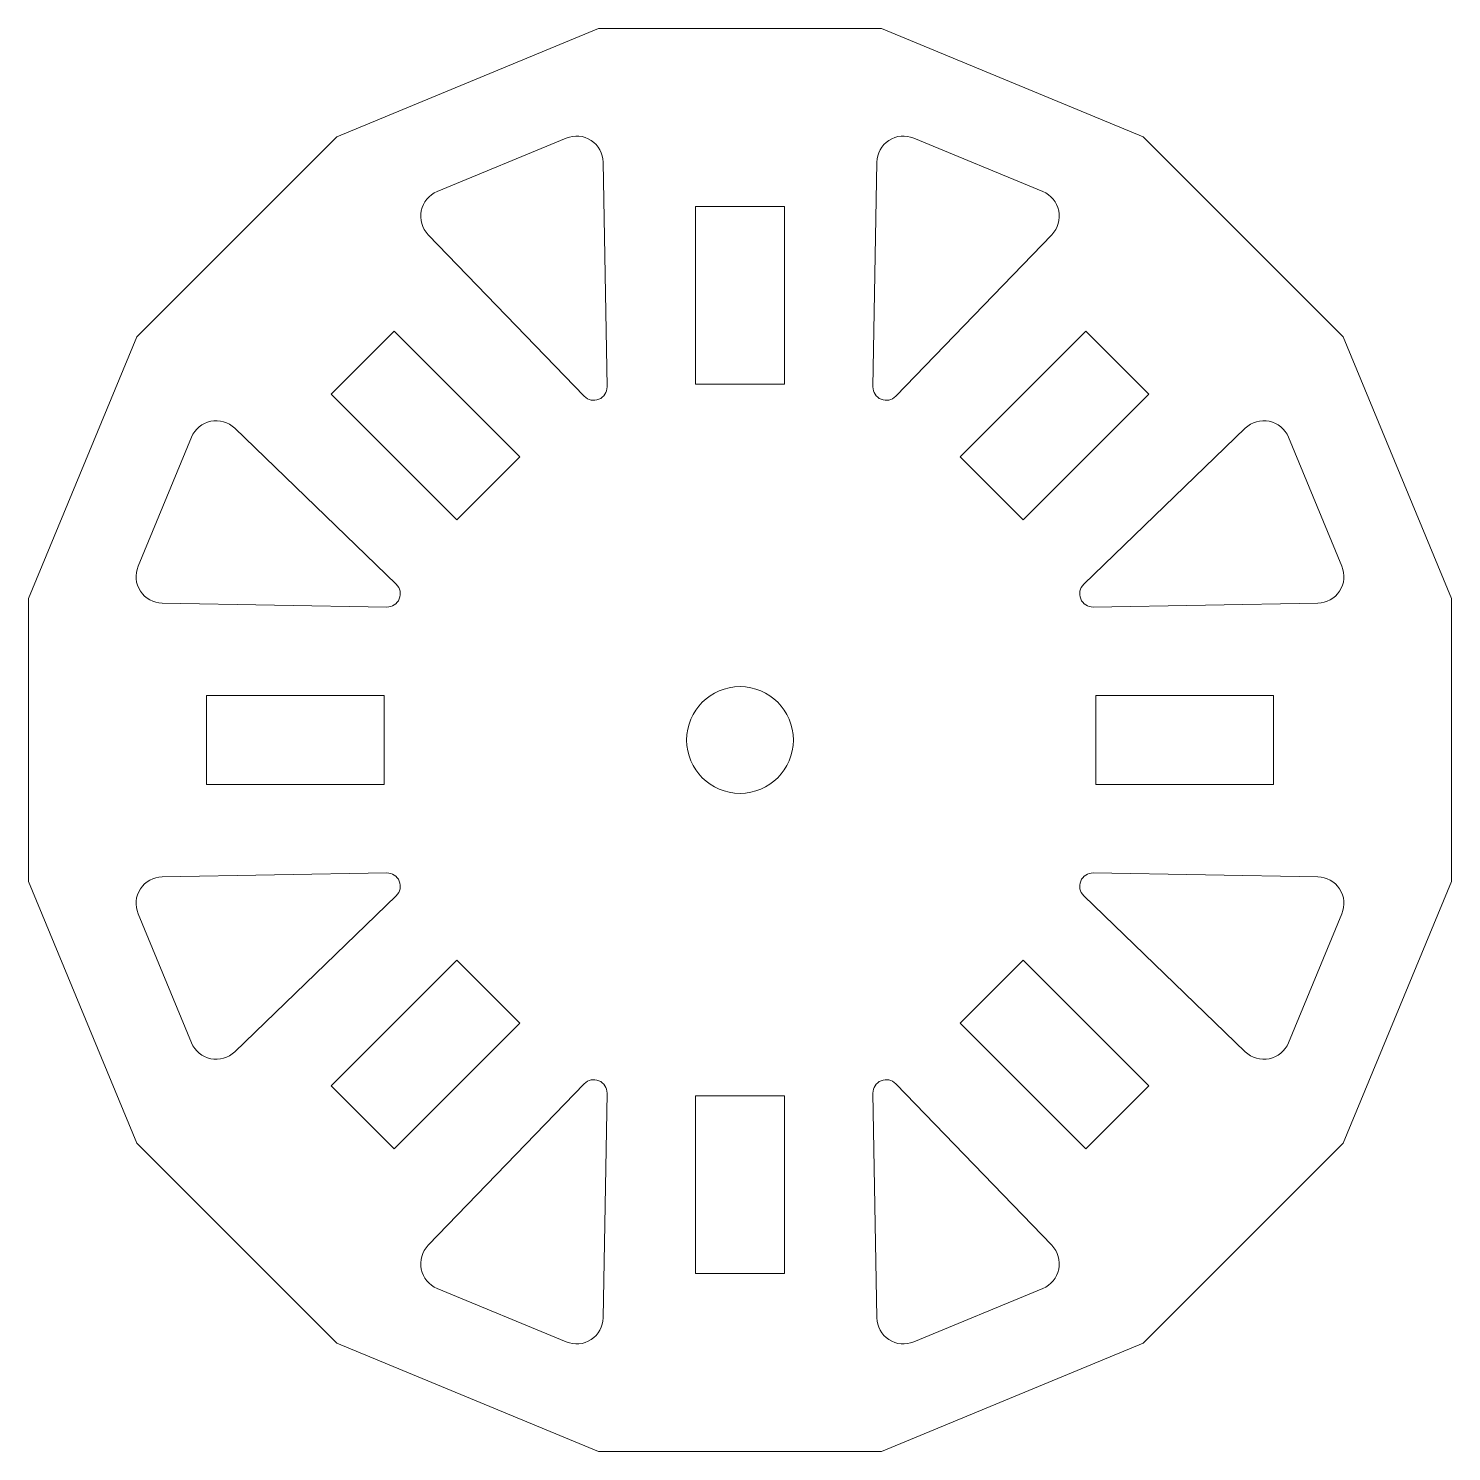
# Model space of a CAD drawing. Header units: millimetres. Extents: x -40 to 40, y -40 to 40.
import ezdxf

# ---------------------------------------------------------------- set-up
doc = ezdxf.new("R2010")
doc.units = ezdxf.units.MM
doc.layers.add('ext', color=1, linetype='Continuous', lineweight=0, true_color=0xff0000)
doc.layers.add('int', color=3, linetype='Continuous', lineweight=0, true_color=0x00ff00)

# ---------------------------------------------------------------- blocks, each defined once
blk = doc.blocks.new('triangles_centre')
at = {"layer": 'int'}
for p, q in [((-17.021, 30.833), (-9.767, 33.838)), ((9.767, 33.838), (17.021, 30.833)), ((-7.693, 32.479), (-7.471, 19.86)), ((7.471, 19.86), (7.693, 32.479)), ((-8.76, 19.325), (-17.526, 28.406)), ((17.526, 28.406), (8.76, 19.325)), ((-33.838, 9.767), (-30.833, 17.021)), ((-28.406, 17.526), (-19.325, 8.76)), ((19.325, 8.76), (28.406, 17.526)), ((30.833, 17.021), (33.838, 9.767)), ((-19.86, 7.471), (-32.479, 7.693)), ((32.479, 7.693), (19.86, 7.471)), ((-32.479, -7.693), (-19.86, -7.471)), ((19.86, -7.471), (32.479, -7.693)), ((-19.325, -8.76), (-28.406, -17.526)), ((28.406, -17.526), (19.325, -8.76)), ((-30.833, -17.021), (-33.838, -9.767)), ((33.838, -9.767), (30.833, -17.021)), ((-17.526, -28.406), (-8.76, -19.325)), ((-7.471, -19.86), (-7.693, -32.479)), ((7.693, -32.479), (7.471, -19.86)), ((8.76, -19.325), (17.526, -28.406)), ((-9.767, -33.838), (-17.021, -30.833)), ((17.021, -30.833), (9.767, -33.838))]:
    blk.add_line(p, q, dxfattribs=at)
blk.add_circle((0, 0), 3, dxfattribs=at)
for centre, radius, start, end in [((-9.193, 32.452), 1.5, 1.00886, 112.5), ((9.193, 32.452), 1.5, 67.5, 178.99114), ((-16.447, 29.448), 1.5, 112.5, 223.99114), ((16.447, 29.448), 1.5, 316.00886, 67.5), ((-8.221, 19.846), 0.75, 223.99114, 1.00886), ((8.221, 19.846), 0.75, 178.99114, 316.00886), ((-29.448, 16.447), 1.5, 46.00886, 157.5), ((29.448, 16.447), 1.5, 22.5, 133.99114), ((-32.452, 9.193), 1.5, 157.5, 268.99114), ((32.452, 9.193), 1.5, 271.00886, 22.5), ((-19.846, 8.221), 0.75, 268.99114, 46.00886), ((19.846, 8.221), 0.75, 133.99114, 271.00886), ((-32.452, -9.193), 1.5, 91.00886, 202.5), ((-19.846, -8.221), 0.75, 313.99114, 91.00886), ((19.846, -8.221), 0.75, 88.99114, 226.00886), ((32.452, -9.193), 1.5, 337.5, 88.99114), ((-29.448, -16.447), 1.5, 202.5, 313.99114), ((29.448, -16.447), 1.5, 226.00886, 337.5), ((-8.221, -19.846), 0.75, 358.99114, 136.00886), ((8.221, -19.846), 0.75, 43.99114, 181.00886), ((-16.447, -29.448), 1.5, 136.00886, 247.5), ((16.447, -29.448), 1.5, 292.5, 43.99114), ((-9.193, -32.452), 1.5, 247.5, 358.99114), ((9.193, -32.452), 1.5, 181.00886, 292.5)]:
    blk.add_arc(centre, radius, start, end, dxfattribs=at)
blk = doc.blocks.new('emboitement_5mm')
at = {"layer": 'int'}
for p, q in [((2.5, 30), (-2.5, 30)), ((-2.5, 30), (-2.5, 20)), ((2.5, 20), (2.5, 30)), ((-2.5, 20), (2.5, 20))]:
    blk.add_line(p, q, dxfattribs=at)

msp = doc.modelspace()

# ---------------------------------------------------------------- linework, layer by layer
at = {"layer": 'ext'}
for p, q in [((-7.956, 40), (-22.658, 33.91)), ((7.956, 40), (-7.956, 40)), ((22.658, 33.91), (7.956, 40)), ((-22.658, 33.91), (-33.91, 22.658)), ((33.91, 22.658), (22.658, 33.91)), ((-33.91, 22.658), (-40, 7.956)), ((40, 7.956), (33.91, 22.658)), ((-40, 7.956), (-40, -7.956)), ((40, -7.956), (40, 7.956)), ((-40, -7.956), (-33.91, -22.658)), ((33.91, -22.658), (40, -7.956)), ((-33.91, -22.658), (-22.658, -33.91)), ((22.658, -33.91), (33.91, -22.658)), ((-22.658, -33.91), (-7.956, -40)), ((7.956, -40), (22.658, -33.91)), ((-7.956, -40), (7.956, -40))]:
    msp.add_line(p, q, dxfattribs=at)

# ---------------------------------------------------------------- block references
at = {"layer": 'int'}
for name in ['triangles_centre', 'emboitement_5mm']:
    msp.add_blockref(name, (0, 0), dxfattribs=at)
for rotation in [45, 315, 90, 270, 135, 225, 180]:
    msp.add_blockref('emboitement_5mm', (0, 0), dxfattribs=dict(at, rotation=rotation))

doc.saveas('drawing.dxf')
